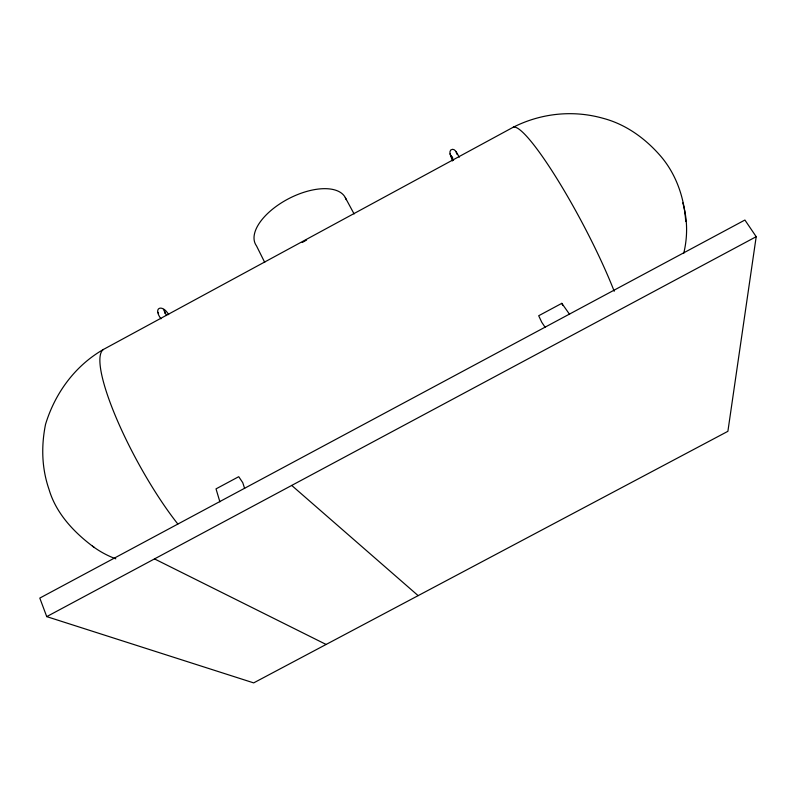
<?xml version="1.0" encoding="UTF-8"?>
<svg xmlns="http://www.w3.org/2000/svg" width="796" height="796" viewBox="0 0 796 796"><rect width="100%" height="100%" fill="white"/><g stroke="black" fill="none" stroke-linecap="round" stroke-linejoin="round"><path stroke-width="1.19" d="M756.2 236.691L727.892 431.313L253.675 682.888L46.735 616.621L39.8 598.085L744.907 220.034L756.2 236.691L46.735 616.621M685.704 221.537C684.291 197.02 675.645 172.642 659.058 154.305C643.974 137.439 624.989 124.027 602.95 118.266C572.961 109.808 541.001 113.201 513.231 127.231L103.44 349.444C75.003 365.752 54.994 393.224 45.531 424.358C41.133 446.228 41.71 468.267 49.024 489.411C56.108 513.659 74.506 532.942 94.376 547.529M302.221 242.491L306.56 240.054M569.578 314.33L561.817 303.336L538.693 315.743L541.758 322.271L545.16 327.345M154.504 558.911L326.121 644.462M452.685 157.349C450.247 155.996 448.954 152.364 450.715 150.016C455.083 146.892 457.591 154.822 459.272 157.2M291.714 485.431L418.139 595.637M168.682 314.669C162.583 303.803 152.404 307.355 160.961 318.808M163.439 309.415L166.563 315.574M450.486 154.991L453.581 160.275M345.295 197.607L354.101 213.935M264.72 262.391L256.471 245.825A50.596 25.174 -27.4 0 1 288.998 198.502A50.596 25.174 -27.4 0 1 346.151 199.637M158.036 312.34L158.543 313.345M561.817 303.336L562.812 305.525M456.168 151.927L456.745 154.116M450.078 153.917L452.417 160.951M244.631 488.465L242.75 482.645L238.73 476.695L216.024 488.873L219.885 501.828M164.643 311.345L164.951 313.405M513.231 127.231A117.41 16.547 62.1 0 1 558.304 180.881A117.41 16.547 62.1 0 1 614.213 291.266M177.826 524.007A116.067 24.537 61.3 0 1 116.584 418.686A116.067 24.537 61.3 0 1 103.44 349.444M682.809 202.881A118.345 106.485 -14.1 0 1 683.674 253.476M115.778 558.822A116.863 104.206 -50 0 1 92.445 546.126"/></g></svg>
